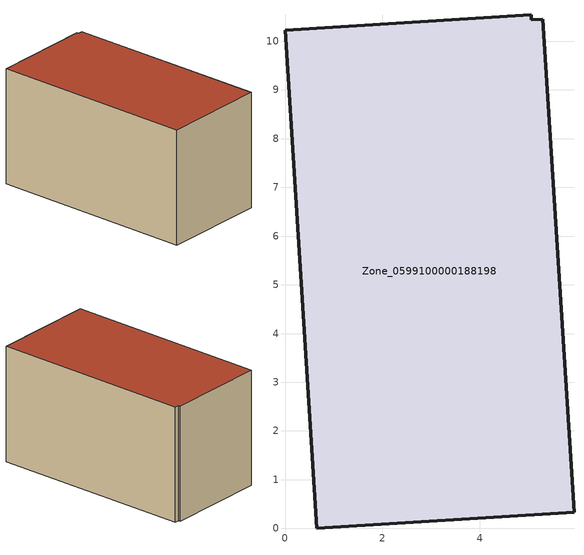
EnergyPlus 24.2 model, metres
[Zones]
Zone_0599100000188198
 floor ground (C_G): 5.29,10.45 5.93,0.34 0.65,0 0,10.22 5.05,10.54 5.06,10.44 z0
 wall outside (C_F): 0.65,0 5.93,0.34 5.29,10.45 5.06,10.44 5.05,10.54 0,10.22 0.65,0 z0:5.84
 roof outside (C_R): 5.93,0.34 5.29,10.45 5.06,10.44 5.05,10.54 0,10.22 0.65,0 z5.84
[BUILDING]
Pand.0599100000188198: North Axis=0; Terrain=City; Loads Convergence Tolerance Value=0.04; Temperature Convergence Tolerance Value=0.4; Solar Distribution=FullExterior; Maximum Number of Warmup Days=25; Minimum Number of Warmup Days=1
[Site:Location]
Rotterdam.The.Hague.AP_ZH_NLD Design_Conditions: Latitude=51.96; Longitude=4.45; Time Zone=1; Elevation=-4.5
[SITE:GROUNDTEMPERATURE:BUILDINGSURFACE]
18, 18, 18, 18, 18, 18, 18, 18, 18, 18, 18, 18
[MATERIAL] Thermal Absorptance=0.9; Solar Absorptance=0.7; Visible Absorptance=0.7
Name | Roughness | Thickness | Conductivity | Density | Specific Heat
G.TC.1946-1964 | MediumSmooth | 0.15 | 1 | 540 | 1210
F.TC.1946-1964 | Rough | 0.3 | 0.857143 | 1920 | 840
R.TC.1946-1964 | MediumRough | 0.2 | 0.235294 | 1500 | 1000
[CONSTRUCTION]
C_G: G.TC.1946-1964
C_F: F.TC.1946-1964
C_R: R.TC.1946-1964
[ZONE]
Zone_0599100000188198: Type=1; Multiplier=1; Ceiling Height=Autocalculate; Volume=Autocalculate; Floor Area=autocalculate; Part of Total Floor Area=Yes
[ZONEINFILTRATION:DESIGNFLOWRATE]
Infil_Zone_0599100000188198: Zone or ZoneList or Space or SpaceList=Zone_0599100000188198; Schedule=AlwaysOn; Design Flow Rate Calculation Method=Flow/Area; Flow Rate per Floor Area=0.003; Constant Term Coefficient=1; Temperature Term Coefficient=0; Velocity Term Coefficient=0; Velocity Squared Term Coefficient=0
[HVACTEMPLATE:ZONE:IDEALLOADSAIRSYSTEM]
Zone_0599100000188198: Maximum Heating Supply Air Temperature=50; Minimum Cooling Supply Air Temperature=13; Maximum Heating Supply Air Humidity Ratio=0.0156; Minimum Cooling Supply Air Humidity Ratio=0.0077; Heating Limit=NoLimit; Cooling Limit=NoLimit; Dehumidification Control Type=ConstantSensibleHeatRatio; Cooling Sensible Heat Ratio=0.7; Dehumidification Setpoint=60; Humidification Control Type=None; Humidification Setpoint=30; Outdoor Air Method=None; Outdoor Air Flow Rate per Person=0.00944; Outdoor Air Flow Rate per Zone Floor Area=0; Outdoor Air Flow Rate per Zone=0; Demand Controlled Ventilation Type=None; Outdoor Air Economizer Type=NoEconomizer; Heat Recovery Type=None; Sensible Heat Recovery Effectiveness=0.7; Latent Heat Recovery Effectiveness=0.65
[ZONECONTROL:THERMOSTAT]
ThermostatControl_Zone_0599100000188198: Zone or ZoneList=Zone_0599100000188198; Control Type Schedule=DualSetpointControlType; Control 1=Thermostat_Zone_0599100000188198; Temperature Difference Between Cutout And Setpoint=0
[THERMOSTATSETPOINT:DUALSETPOINT]
Thermostat_Zone_0599100000188198: Heating Setpoint Temperature Schedule=HeatingSetpoint_Zone_0599100000188198; Cooling Setpoint Temperature Schedule=CoolingSetpoint_Zone_0599100000188198
[SCHEDULE:COMPACT]
HeatingSetpoint_Zone_0599100000188198: Through: 12/31, For: AllDays, Until: 24:00, 21
CoolingSetpoint_Zone_0599100000188198: Through: 12/31, For: AllDays, Until: 24:00, 24
DualSetpointControlType: Through: 12/31, For: AllDays, Until: 24:00, 4
AlwaysOn: Through: 12/31, For: AllDays, Until: 24:00, 1
